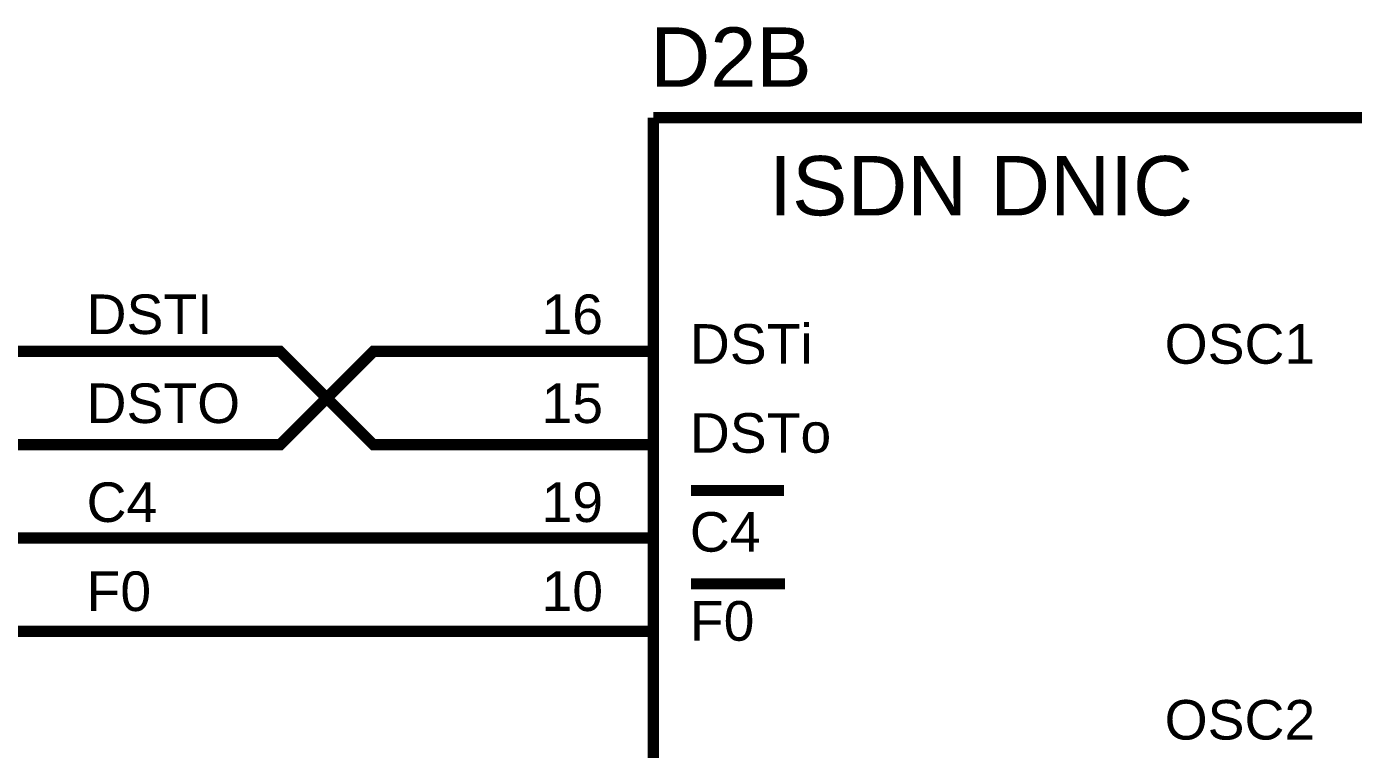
# Model space of a CAD drawing. Header units: millimetres. Extents: x -2024 to 917, y -725 to 13.
# Drawn here: x 632.7 to 668.23, y -271.96 to -252.6 of the extents above; entities that cross this region are included whole.
import ezdxf

# ---------------------------------------------------------------- set-up
doc = ezdxf.new("R2010")
doc.units = ezdxf.units.MM
doc.layers.add('Sheet', color=255, linetype='Continuous')
doc.styles.get("Standard").update_dxf_attribs({"font": 'arial.ttf'})

msp = doc.modelspace()

# ---------------------------------------------------------------- linework, layer by layer
at = {"layer": 'Sheet', "const_width": 0.3}
for points in [[(649.488, -255.038), (649.488, -286.301)], [(649.488, -255.038), (669.482, -255.038)], [(631.993, -261.298), (634.493, -261.298)], [(634.493, -261.298), (639.491, -261.298), (641.99, -263.798), (646.989, -263.798)], [(634.493, -263.798), (639.491, -263.798), (641.99, -261.298), (646.989, -261.298)], [(649.488, -261.298), (646.989, -261.298)], [(631.993, -263.798), (634.493, -263.798)], [(649.488, -263.798), (646.989, -263.798)], [(651.838, -265.023), (650.497, -265.023)], [(652.98, -265.023), (651.838, -265.023)], [(631.993, -266.298), (634.493, -266.298)], [(646.989, -266.298), (634.493, -266.298)], [(649.488, -266.298), (646.989, -266.298)], [(651.838, -267.524), (650.497, -267.524)], [(653.013, -267.524), (651.838, -267.524)], [(631.993, -268.799), (634.493, -268.799)], [(646.989, -268.799), (634.493, -268.799)], [(649.488, -268.799), (646.989, -268.799)]]:
    msp.add_lwpolyline(points, dxfattribs=at)

# ---------------------------------------------------------------- texts
at = {"layer": 'Sheet'}
for s, height, p in [('D2B', 1.5897, (649.405, -254.21)), ('ISDN DNIC', 1.5897, (652.583, -257.655)), ('16', 1.0598, (646.492, -260.834)), ('DSTi', 1.0598, (650.464, -261.629)), ('OSC1', 1.0598, (663.176, -261.629)), ('15', 1.0598, (646.492, -263.218)), ('DSTo', 1.0598, (650.464, -264.013)), ('19', 1.0598, (646.492, -265.868)), ('C4', 1.0598, (650.464, -266.663)), ('10', 1.0598, (646.492, -268.252)), ('F0', 1.0598, (650.464, -269.047)), ('OSC2', 1.0598, (663.176, -271.696))]:
    msp.add_text(s, height=height, dxfattribs=at).set_placement(p)
at = {"layer": 'Sheet', "color": 2}
for s, p in [('DSTI', (634.31, -260.834)), ('DSTO', (634.31, -263.218)), ('C4', (634.31, -265.868)), ('F0', (634.31, -268.252))]:
    msp.add_text(s, height=1.0598, dxfattribs=at).set_placement(p)

doc.saveas('drawing.dxf')
